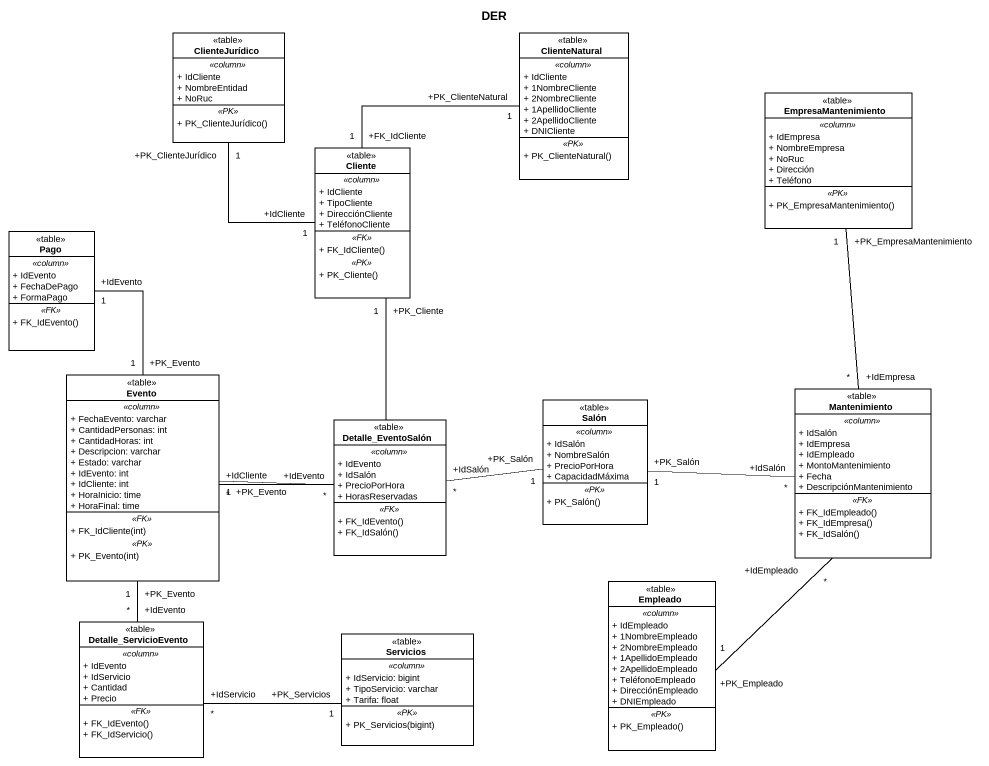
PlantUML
@startuml
title DER
hide circle
hide empty members
skinparam classAttributeIconSize 0
class ClienteJurídico <<table>> {
  .. <<column>> ..
  + IdCliente
  + NombreEntidad
  + NoRuc
  .. <<PK>> ..
  + PK_ClienteJurídico()
}
class ClienteNatural <<table>> {
  .. <<column>> ..
  + IdCliente
  + 1NombreCliente
  + 2NombreCliente
  + 1ApellidoCliente
  + 2ApellidoCliente
  + DNICliente
  .. <<PK>> ..
  + PK_ClienteNatural()
}
class EmpresaMantenimiento <<table>> {
  .. <<column>> ..
  + IdEmpresa
  + NombreEmpresa
  + NoRuc
  + Dirección
  + Teléfono
  .. <<PK>> ..
  + PK_EmpresaMantenimiento()
}
class Cliente <<table>> {
  .. <<column>> ..
  + IdCliente
  + TipoCliente
  + DirecciónCliente
  + TeléfonoCliente
  .. <<FK>> ..
  + FK_IdCliente()
  .. <<PK>> ..
  + PK_Cliente()
}
class Pago <<table>> {
  .. <<column>> ..
  + IdEvento
  + FechaDePago
  + FormaPago
  .. <<FK>> ..
  + FK_IdEvento()
}
class Evento <<table>> {
  .. <<column>> ..
  + FechaEvento: varchar
  + CantidadPersonas: int
  + CantidadHoras: int
  + Descripcion: varchar
  + Estado: varchar
  + IdEvento: int
  + IdCliente: int
  + HoraInicio: time
  + HoraFinal: time
  .. <<FK>> ..
  + FK_IdCliente(int)
  .. <<PK>> ..
  + PK_Evento(int)
}
class Salón <<table>> {
  .. <<column>> ..
  + IdSalón
  + NombreSalón
  + PrecioPorHora
  + CapacidadMáxima
  .. <<PK>> ..
  + PK_Salón()
}
class Mantenimiento <<table>> {
  .. <<column>> ..
  + IdSalón
  + IdEmpresa
  + IdEmpleado
  + MontoMantenimiento
  + Fecha
  + DescripciónMantenimiento
  .. <<FK>> ..
  + FK_IdEmpleado()
  + FK_IdEmpresa()
  + FK_IdSalón()
}
class Detalle_EventoSalón <<table>> {
  .. <<column>> ..
  + IdEvento
  + IdSalón
  + PrecioPorHora
  + HorasReservadas
  .. <<FK>> ..
  + FK_IdEvento()
  + FK_IdSalón()
}
class Empleado <<table>> {
  .. <<column>> ..
  + IdEmpleado
  + 1NombreEmpleado
  + 2NombreEmpleado
  + 1ApellidoEmpleado
  + 2ApellidoEmpleado
  + TeléfonoEmpleado
  + DirecciónEmpleado
  + DNIEmpleado
  .. <<PK>> ..
  + PK_Empleado()
}
class Detalle_ServicioEvento <<table>> {
  .. <<column>> ..
  + IdEvento
  + IdServicio
  + Cantidad
  + Precio
  .. <<FK>> ..
  + FK_IdEvento()
  + FK_IdServicio()
}
class Servicios <<table>> {
  .. <<column>> ..
  + IdServicio: bigint
  + TipoServicio: varchar
  + Tarifa: float
  .. <<PK>> ..
  + PK_Servicios(bigint)
}
Cliente "+IdCliente\n1" -up- "+PK_ClienteJurídico\n1" ClienteJurídico
Cliente "+FK_IdCliente\n1" -right- "+PK_ClienteNatural\n1" ClienteNatural
Pago "+IdEvento\n1" -- "+PK_Evento\n1" Evento
Evento "+IdCliente\n*" -up- "+PK_Cliente\n1" Cliente
Mantenimiento "+IdEmpresa\n*" -up- "+PK_EmpresaMantenimiento\n1" EmpresaMantenimiento
Mantenimiento "+IdSalón\n*" -left- "+PK_Salón\n1" Salón
Mantenimiento "+IdEmpleado\n*" -- "+PK_Empleado\n1" Empleado
Detalle_EventoSalón "+IdEvento\n*" -left- "+PK_Evento\n1" Evento
Detalle_EventoSalón "+IdSalón\n*" -right- "+PK_Salón\n1" Salón
Detalle_ServicioEvento "+IdEvento\n*" -up- "+PK_Evento\n1" Evento
Detalle_ServicioEvento "+IdServicio\n*" -right- "+PK_Servicios\n1" Servicios
@enduml
